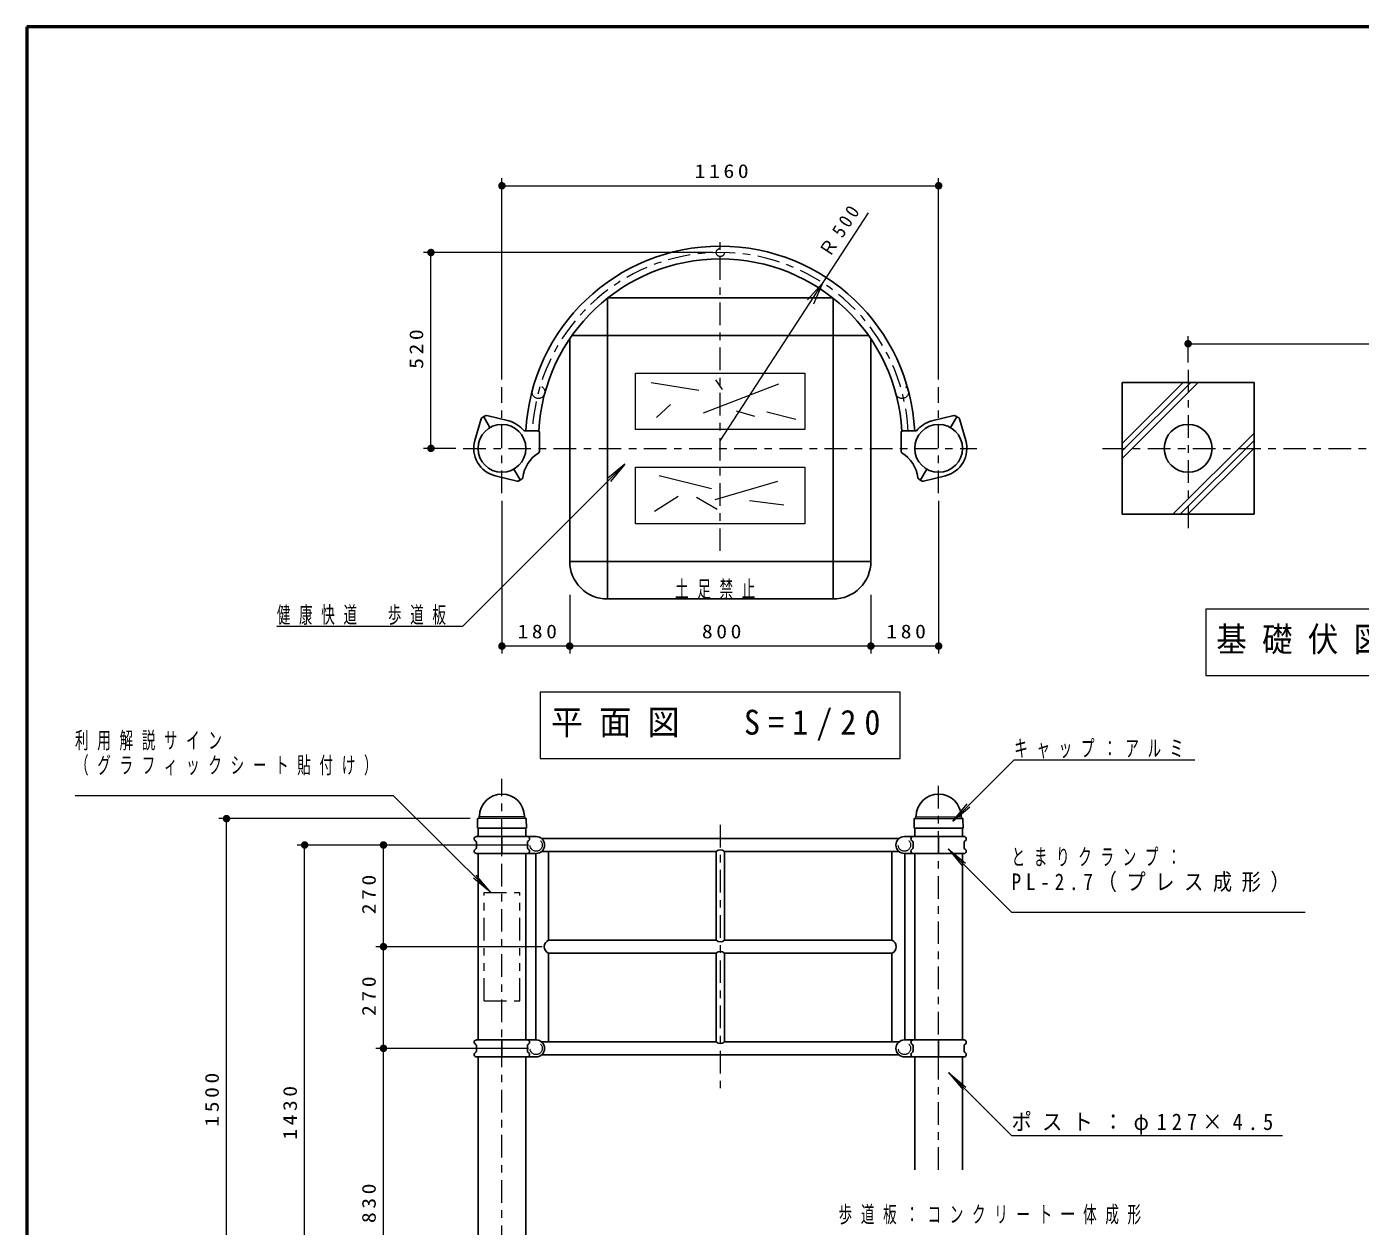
# Model space of a CAD drawing. Units: millimetres on the paper, scale 1:20. Extents: x -365 to 0, y -61 to 257.
# Drawn here: x -365 to -187.9, y 97.7 to 257 of the extents above; entities that cross this region are included whole.
import ezdxf

# ---------------------------------------------------------------- set-up
doc = ezdxf.new("R2010")
doc.units = ezdxf.units.MM
for name, pattern in [('USER1', [4.5, 2.5, -2]), ('USER2', [6, 3, -1, 1, -1]), ('USER3', [8, 3, -1, 1, -1, 1, -1])]:
    doc.linetypes.add(name, pattern=pattern)
doc.layers.add('LY_1', color=7, linetype='Continuous', lineweight=13)
doc.styles.add('ＭＳ ゴシック', font='')
doc.styles.get('ＭＳ ゴシック').set_extended_font_data('MS Gothic')

# ---------------------------------------------------------------- blocks, each defined once
blk = doc.blocks.new('filled_dot')
at = {"color": 0, "linetype": 'Continuous', "lineweight": -2, "const_width": 1.25}
blk.add_lwpolyline([(-0.625, 0, 1), (0.625, 0, 1)], format="xyb", close=True, dxfattribs=at)
blk = doc.blocks.new('open_arrow')
at = {"color": 0, "linetype": 'Continuous', "lineweight": -2}
blk.add_lwpolyline([(7.5, 1.25), (0, 0), (7.5, -1.25)], dxfattribs=at)

msp = doc.modelspace()

# ---------------------------------------------------------------- linework, layer by layer
at = {"layer": 'LY_1', "lineweight": 50}
for p, q in [((0, 257), (-365, 257)), ((-365, 257), (-365, 0))]:
    msp.add_line(p, q, dxfattribs=at)
at = {"layer": 'LY_1'}
for p, q in [((-301.878, 210.151), (-301.878, 236.88)), ((-301.878, 235.88), (-243.878, 235.88)), ((-243.878, 210.151), (-243.878, 236.88)), ((-272.878, 202.012), (-253.189, 232.291)), ((-273.878, 227.012), (-312.305, 227.012)), ((-311.305, 201.012), (-311.305, 227.012)), ((-210.741, 212.428), (-210.741, 215.897)), ((-210.741, 214.897), (-152.741, 214.897)), ((-284.128, 203.512), (-284.128, 211.012)), ((-284.128, 211.012), (-261.628, 211.012)), ((-261.628, 211.012), (-261.628, 203.512)), ((-275.744, 208.696), (-282.051, 209.699)), ((-265.137, 209.556), (-275.171, 205.685)), ((-272.591, 208.839), (-273.451, 210.129)), ((-219.491, 199.682), (-209.411, 209.762)), ((-219.491, 200.672), (-210.401, 209.762)), ((-219.491, 201.662), (-211.391, 209.762)), ((-279.471, 206.832), (-281.335, 205.112)), ((-268.291, 205.255), (-270.728, 205.972)), ((-262.844, 204.825), (-266.714, 205.829)), ((-261.628, 203.512), (-284.128, 203.512)), ((-212.769, 192.262), (-201.991, 203.04)), ((-211.779, 192.262), (-201.991, 202.05)), ((-308.02, 201.012), (-312.305, 201.012)), ((-210.789, 192.262), (-201.991, 201.06)), ((-307.075, 177.406), (-285.55, 198.93)), ((-285.55, 198.93), (-287.849, 197.001)), ((-285.55, 198.93), (-287.479, 196.632)), ((-284.128, 198.512), (-261.628, 198.512)), ((-284.128, 191.012), (-284.128, 198.512)), ((-261.628, 198.512), (-261.628, 191.012)), ((-274.066, 195.65), (-280.993, 197.352)), ((-265.281, 196.626), (-273.594, 194.189)), ((-301.878, 194.051), (-301.878, 173.759)), ((-278.468, 194.619), (-281.621, 192.612)), ((-273.308, 192.899), (-276.031, 194.475)), ((-264.421, 193.472), (-269.007, 194.045)), ((-243.878, 194.051), (-243.878, 173.759)), ((-261.628, 191.012), (-284.128, 191.012)), ((-292.878, 181.578), (-292.878, 173.759)), ((-252.878, 181.578), (-252.878, 173.759)), ((-208.391, 179.669), (-208.391, 170.869)), ((-156.091, 179.669), (-208.391, 179.669)), ((-331.773, 177.406), (-307.075, 177.406)), ((-292.878, 174.759), (-301.878, 174.759)), ((-252.878, 174.759), (-292.878, 174.759)), ((-243.878, 174.759), (-252.878, 174.759)), ((-208.391, 170.869), (-156.091, 170.869)), ((-296.778, 168.65), (-296.778, 159.85)), ((-248.978, 168.65), (-296.778, 168.65)), ((-248.978, 159.85), (-248.978, 168.65)), ((-296.778, 159.85), (-248.978, 159.85)), ((-233.837, 159.671), (-242.01, 151.498)), ((-233.837, 159.671), (-209.837, 159.671)), ((-358.576, 154.904), (-316.327, 154.904)), ((-316.327, 154.904), (-303.363, 142.035)), ((-242.01, 151.498), (-240.081, 153.796)), ((-242.01, 151.498), (-239.712, 153.426)), ((-306.107, 151.848), (-339.456, 151.848)), ((-338.456, 76.848), (-338.456, 151.848)), ((-298.721, 151.87), (-305.034, 151.87)), ((-298.922, 152.098), (-304.833, 152.098)), ((-247.034, 151.87), (-240.721, 151.87)), ((-246.833, 152.098), (-240.922, 152.098)), ((-298.336, 148.348), (-329.079, 148.348)), ((-328.079, 76.848), (-328.079, 148.348)), ((-317.61, 134.848), (-317.61, 148.348)), ((-242.62, 147.845), (-240.691, 145.546)), ((-242.62, 147.845), (-240.322, 145.916)), ((-234.192, 139.417), (-242.62, 147.845)), ((-303.363, 142.035), (-305.669, 143.955)), ((-303.363, 142.035), (-305.3, 144.326)), ((-234.192, 139.417), (-195.192, 139.417)), ((-296.539, 134.848), (-318.61, 134.848)), ((-317.61, 121.348), (-317.61, 134.848)), ((-298.336, 121.348), (-318.61, 121.348)), ((-317.61, 79.848), (-317.61, 121.348)), ((-242.569, 118.134), (-240.641, 115.836)), ((-242.569, 118.134), (-240.271, 116.206)), ((-234.192, 109.757), (-242.569, 118.134)), ((-234.192, 109.757), (-198.192, 109.757))]:
    msp.add_line(p, q, dxfattribs=at)
at = {"layer": 'LY_1', "linetype": 'USER2'}
for p, q in [((-272.878, 187.387), (-272.878, 228.927)), ((-210.741, 211.428), (-210.741, 190.109)), ((-301.878, 195.051), (-301.878, 209.151)), ((-243.878, 195.051), (-243.878, 209.151)), ((-307.02, 201.012), (-238.794, 201.012)), ((-222.094, 201.012), (-177.503, 201.012)), ((-301.878, 46.848), (-301.878, 157.121)), ((-243.878, 105.208), (-243.878, 157.121)), ((-272.878, 151.031), (-272.878, 116.057))]:
    msp.add_line(p, q, dxfattribs=at)
at = {"layer": 'LY_1', "lineweight": 25}
for p, q in [((-287.878, 220.939), (-287.878, 216.012)), ((-257.971, 221.012), (-287.785, 221.012)), ((-257.878, 220.939), (-257.878, 216.012)), ((-292.878, 215.548), (-292.878, 186.012)), ((-253.2, 216.012), (-292.556, 216.012)), ((-287.878, 216.012), (-287.878, 186.012)), ((-257.878, 186.012), (-257.878, 216.012)), ((-252.878, 186.012), (-252.878, 215.548)), ((-219.491, 209.762), (-201.991, 209.762)), ((-219.491, 192.262), (-219.491, 209.762)), ((-201.991, 192.262), (-201.991, 209.762)), ((-305.482, 202.046), (-304.656, 204.927)), ((-304.085, 205.337), (-304.552, 205.067)), ((-304.302, 205.212), (-303.465, 203.762)), ((-300.97, 204.651), (-303.879, 205.376)), ((-244.785, 204.651), (-241.877, 205.376)), ((-241.453, 205.212), (-242.29, 203.762)), ((-241.67, 205.337), (-241.203, 205.067)), ((-240.273, 202.046), (-241.099, 204.927)), ((-297.13, 203.322), (-298.924, 203.322)), ((-296.88, 203.072), (-296.88, 200.634)), ((-248.875, 203.072), (-248.875, 200.634)), ((-248.625, 203.322), (-246.832, 203.322)), ((-299.876, 196.648), (-302.785, 197.374)), ((-299.453, 196.812), (-300.29, 198.263)), ((-299.236, 196.938), (-299.703, 196.668)), ((-246.519, 196.938), (-246.052, 196.668)), ((-246.303, 196.812), (-245.465, 198.263)), ((-245.879, 196.648), (-242.97, 197.374)), ((-219.491, 192.262), (-201.991, 192.262)), ((-287.878, 186.012), (-292.878, 186.012)), ((-287.878, 186.012), (-257.878, 186.012)), ((-287.878, 181.012), (-287.878, 186.012)), ((-252.878, 186.012), (-257.878, 186.012)), ((-257.878, 181.012), (-257.878, 186.012)), ((-287.878, 181.012), (-257.878, 181.012)), ((-305.128, 150.623), (-305.107, 151.789)), ((-298.653, 150.598), (-305.103, 150.598)), ((-305.053, 150.598), (-305.053, 149.473)), ((-305.049, 151.927), (-304.921, 152.054)), ((-298.707, 151.927), (-298.834, 152.054)), ((-298.703, 150.598), (-298.703, 149.473)), ((-298.628, 150.623), (-298.648, 151.789)), ((-247.128, 150.623), (-247.107, 151.789)), ((-247.103, 150.598), (-240.653, 150.598)), ((-247.053, 150.598), (-247.053, 149.473)), ((-247.049, 151.927), (-246.921, 152.054)), ((-240.707, 151.927), (-240.834, 152.054)), ((-240.703, 150.598), (-240.703, 149.473)), ((-240.628, 150.623), (-240.648, 151.789)), ((-297.336, 149.473), (-305.253, 149.473)), ((-301.878, 149.473), (-301.878, 147.223)), ((-296.599, 149.198), (-272.878, 149.198)), ((-249.157, 149.198), (-272.878, 149.198)), ((-248.42, 149.473), (-240.503, 149.473)), ((-243.878, 149.473), (-243.878, 147.223)), ((-305.253, 148.683), (-305.253, 148.013)), ((-297.336, 147.223), (-305.253, 147.223)), ((-305.053, 122.473), (-305.053, 147.223)), ((-298.703, 122.473), (-298.703, 147.223)), ((-298.503, 148.683), (-298.503, 148.013)), ((-297.376, 122.473), (-297.376, 147.223)), ((-296.599, 147.498), (-273.42, 147.498)), ((-295.676, 135.698), (-295.676, 147.498)), ((-273.42, 135.698), (-273.42, 147.498)), ((-249.157, 147.498), (-272.335, 147.498)), ((-272.335, 135.698), (-272.335, 147.498)), ((-250.079, 135.698), (-250.079, 147.498)), ((-248.42, 147.223), (-240.503, 147.223)), ((-248.379, 122.473), (-248.379, 147.223)), ((-247.253, 148.683), (-247.253, 148.013)), ((-247.053, 122.473), (-247.053, 147.223)), ((-240.703, 122.473), (-240.703, 147.223)), ((-240.503, 148.683), (-240.503, 148.013)), ((-295.686, 135.698), (-273.42, 135.698)), ((-250.069, 135.698), (-272.335, 135.698)), ((-295.686, 133.998), (-273.42, 133.998)), ((-295.676, 122.198), (-295.676, 133.998)), ((-273.42, 133.998), (-273.42, 122.198)), ((-250.069, 133.998), (-272.335, 133.998)), ((-272.335, 133.998), (-272.335, 122.198)), ((-250.079, 122.198), (-250.079, 133.998)), ((-297.336, 122.473), (-305.253, 122.473)), ((-301.878, 122.473), (-301.878, 120.223)), ((-248.42, 122.473), (-240.503, 122.473)), ((-243.878, 122.473), (-243.878, 120.223)), ((-305.253, 121.683), (-305.253, 121.013)), ((-298.503, 121.683), (-298.503, 121.013)), ((-296.599, 122.198), (-273.42, 122.198)), ((-296.599, 120.498), (-272.878, 120.498)), ((-249.157, 120.498), (-272.878, 120.498)), ((-249.157, 122.198), (-272.335, 122.198)), ((-247.253, 121.683), (-247.253, 121.013)), ((-240.503, 121.683), (-240.503, 121.013)), ((-297.336, 120.223), (-305.253, 120.223)), ((-305.053, 120.223), (-305.053, 56.848)), ((-298.703, 120.223), (-298.703, 56.848)), ((-248.42, 120.223), (-240.503, 120.223)), ((-247.053, 120.223), (-247.053, 105.208)), ((-240.703, 120.223), (-240.703, 105.208))]:
    msp.add_line(p, q, dxfattribs=at)
at = {"layer": 'LY_1', "linetype": 'USER3'}
for p, q in [((-304.253, 127.66), (-304.253, 142.035)), ((-304.253, 142.035), (-299.503, 142.035)), ((-299.503, 127.66), (-299.503, 142.035)), ((-304.253, 127.66), (-299.503, 127.66))]:
    msp.add_line(p, q, dxfattribs=at)
at = {"layer": 'LY_1', "linetype": 'USER1'}
for centre, radius in [((-272.878, 227.012), 0.542), ((-297.026, 208.483), 0.85), ((-248.729, 208.483), 0.85), ((-297.336, 148.348), 0.823), ((-248.42, 148.348), 0.823), ((-297.336, 121.348), 0.823), ((-248.42, 121.348), 0.823)]:
    msp.add_circle(centre, radius, dxfattribs=at)
at = {"layer": 'LY_1', "lineweight": 25}
for centre in [(-301.878, 201.012), (-243.878, 201.012), (-210.741, 201.012)]:
    msp.add_circle(centre, 3.175, dxfattribs=at)
for centre, radius, start, end in [((-272.878, 202.012), 25.85, 2.81605, 177.18395), ((-272.878, 202.012), 24.15, 3.01446, 176.98554), ((-304.416, 204.858), 0.25, 119.99961, 163.99961), ((-303.96, 205.12), 0.25, 67.08612, 120), ((-301.878, 201.012), 3.75, 38.02508, 75.99451), ((-243.878, 201.012), 3.75, 104.00549, 141.97492), ((-241.795, 205.12), 0.25, 60, 112.91388), ((-241.339, 204.858), 0.25, 16.00039, 60.00039), ((-301.878, 201.012), 3.75, 164.00039, 256.00039), ((-297.13, 203.072), 0.25, 0, 90.00001), ((-248.625, 203.072), 0.25, 89.99999, 180), ((-243.878, 201.012), 3.75, 283.99961, 15.99961), ((-294.613, 196.564), 4.535, 121.74382, 172.91388), ((-297.13, 200.634), 0.25, 301.74381, 0), ((-248.625, 200.634), 0.25, 180, 238.25619), ((-251.143, 196.564), 4.535, 7.08612, 58.25618), ((-299.816, 196.891), 0.25, 256.00039, 300.00039), ((-299.361, 197.154), 0.25, 300, 352.91388), ((-246.394, 197.154), 0.25, 187.08612, 240), ((-245.94, 196.891), 0.25, 239.99961, 283.99961), ((-287.878, 186.012), 5, 180, 270.00002), ((-257.878, 186.012), 5, 270, 0.00002), ((-301.878, 152.098), 3, 1.14158, 178.85995), ((-243.878, 152.098), 3, 1.14005, 178.85842), ((-305.103, 150.623), 0.025, 178.87801, 270), ((-304.907, 151.785), 0.2, 135, 178.99605), ((-305.027, 152.16), 0.15, 315, 358.85995), ((-298.728, 152.16), 0.15, 181.14158, 225), ((-298.848, 151.785), 0.2, 1.00395, 45), ((-298.653, 150.623), 0.025, 270, 1.12199), ((-247.103, 150.623), 0.025, 178.87801, 270), ((-246.907, 151.785), 0.2, 135, 178.99605), ((-247.027, 152.16), 0.15, 315, 358.85842), ((-240.728, 152.16), 0.15, 181.14005, 225), ((-240.848, 151.785), 0.2, 1.00395, 45), ((-240.653, 150.623), 0.025, 270, 1.12199), ((-305.253, 149.173), 0.3, 90, 242.96431), ((-305.503, 148.683), 0.25, 0, 62.96431), ((-298.503, 149.173), 0.3, 297.03569, 90), ((-298.253, 148.683), 0.25, 117.03569, 180), ((-297.336, 148.348), 1.125, 270, 90), ((-248.42, 148.348), 1.125, 90, 270), ((-247.253, 149.173), 0.3, 90, 242.96431), ((-247.503, 148.683), 0.25, 0, 62.96431), ((-240.503, 149.173), 0.3, 297.03569, 90), ((-240.253, 148.683), 0.25, 117.03569, 180), ((-305.253, 147.523), 0.3, 117.03569, 270), ((-305.503, 148.013), 0.25, 297.03569, 0), ((-298.253, 148.013), 0.25, 180, 242.96431), ((-298.503, 147.523), 0.3, 270, 62.96431), ((-272.878, 146.843), 0.85, 50.34107, 129.65893), ((-247.253, 147.523), 0.3, 117.03569, 270), ((-247.503, 148.013), 0.25, 297.03569, 0), ((-240.253, 148.013), 0.25, 180, 242.96431), ((-240.503, 147.523), 0.3, 270, 62.96431), ((-295.33, 134.848), 0.921, 112.71283, 247.28717), ((-272.878, 136.352), 0.85, 230.34107, 309.65893), ((-250.425, 134.848), 0.921, 292.71283, 67.28717), ((-272.878, 133.343), 0.85, 50.34107, 129.65893), ((-305.253, 122.173), 0.3, 90, 242.96431), ((-298.503, 122.173), 0.3, 297.03569, 90), ((-297.336, 121.348), 1.125, 270, 90), ((-248.42, 121.348), 1.125, 90, 270), ((-247.253, 122.173), 0.3, 90, 242.96431), ((-240.503, 122.173), 0.3, 297.03569, 90), ((-305.253, 120.523), 0.3, 117.03569, 270), ((-305.503, 121.683), 0.25, 0, 62.96431), ((-305.503, 121.013), 0.25, 297.03569, 0), ((-298.253, 121.683), 0.25, 117.03569, 180), ((-298.253, 121.013), 0.25, 180, 242.96431), ((-298.503, 120.523), 0.3, 270, 62.96431), ((-272.878, 122.852), 0.85, 230.34107, 309.65893), ((-247.253, 120.523), 0.3, 117.03569, 270), ((-247.503, 121.683), 0.25, 0, 62.96431), ((-247.503, 121.013), 0.25, 297.03569, 0), ((-240.253, 121.683), 0.25, 117.03569, 180), ((-240.253, 121.013), 0.25, 180, 242.96431), ((-240.503, 120.523), 0.3, 270, 62.96431)]:
    msp.add_arc(centre, radius, start, end, dxfattribs=at)
at = {"layer": 'LY_1', "linetype": 'USER2'}
msp.add_arc((-272.878, 202.012), 25, 2.91188, 177.08812, dxfattribs=at)

# ---------------------------------------------------------------- block references
at = {"layer": 'LY_1', "xscale": 0.4, "yscale": 0.4}
for p in [(-301.878, 235.88), (-210.741, 214.897), (-301.878, 174.759), (-292.878, 174.759), (-252.878, 174.759)]:
    msp.add_blockref('filled_dot', p, dxfattribs=at)
for name, p, rotation in [('filled_dot', (-243.878, 235.88), 180), ('filled_dot', (-311.305, 227.012), 270), ('open_arrow', (-259.249, 222.971), 237), ('filled_dot', (-311.305, 201.012), 90), ('filled_dot', (-292.878, 174.759), 180), ('filled_dot', (-252.878, 174.759), 180), ('filled_dot', (-243.878, 174.759), 180), ('filled_dot', (-338.456, 151.848), 270), ('filled_dot', (-328.079, 148.348), 270), ('filled_dot', (-317.61, 148.348), 270), ('filled_dot', (-317.61, 134.848), 270), ('filled_dot', (-317.61, 134.848), 90), ('filled_dot', (-317.61, 121.348), 270), ('filled_dot', (-317.61, 121.348), 90)]:
    msp.add_blockref(name, p, dxfattribs=dict(at, rotation=rotation))

# ---------------------------------------------------------------- texts
at = {"layer": 'LY_1', "style": 'ＭＳ ゴシック'}
for s, insert, char_height, attachment_point in [('\\T1.33;\\W1.15;1160', (-272.457, 236.88), 1.833, 8), ('\\T1.64;\\W0.6;土足禁止', (-278.878, 181.012), 2.199, 7), ('\\T1.64;\\W0.6;健康快道\u3000歩道板', (-331.773, 177.556), 2.199, 7), ('\\T1.33;\\W1.15;180', (-296.957, 175.759), 1.833, 8), ('\\T1.33;\\W1.15;800', (-272.461, 175.759), 1.833, 8), ('\\T1.33;\\W1.15;180', (-247.957, 175.759), 1.833, 8), ('\\T1.5;\\W0.9;基礎伏図\u3000S=1/20', (-206.991, 175.269), 3.299, 4), ('\\T1.5;\\W0.95;平面図\u3000S=1/20', (-295.378, 164.25), 3.299, 4), ('\\T1.64;\\W0.6;利用解説サイン', (-358.576, 163.354), 2.199, 1), ('\\T1.64;\\W0.6;キャップ：アルミ', (-233.837, 159.821), 2.199, 7), ('\\T1.64;\\W0.6;（グラフィックシート貼付け）', (-358.576, 160.054), 2.199, 1), ('\\T1.64;\\W0.6;とまりクランプ：', (-234.192, 147.867), 2.199, 1), ('\\T1.5;\\W0.85;PL-2.7（プレス成形）', (-234.192, 144.567), 2.199, 1), ('\\T1.5;\\W0.9;ポスト：φ127×4.5', (-234.192, 109.907), 2.199, 7), ('\\T1.64;\\W0.6;歩道板：コンクリート一体成形', (-257.156, 100.418), 2.199, 1)]:
    msp.add_mtext(s, dxfattribs=dict(at, insert=insert, char_height=char_height, attachment_point=attachment_point))
at = {"layer": 'LY_1', "char_height": 1.833, "attachment_point": 8, "style": 'ＭＳ ゴシック'}
for s, insert, rotation in [('\\T1.33;\\W0.95;Ｒ500', (-256.207, 229.483), 56.966), ('\\T1.33;\\W1.15;520', (-312.305, 214.427), 90), ('\\T1.33;\\W1.15;270', (-318.61, 142.013), 90), ('\\T1.33;\\W1.15;270', (-318.61, 128.513), 90), ('\\T1.33;\\W1.15;1500', (-339.456, 114.769), 90), ('\\T1.33;\\W1.15;1430', (-329.079, 113.021), 90), ('\\T1.33;\\W1.15;830', (-318.61, 101.013), 90)]:
    msp.add_mtext(s, dxfattribs=dict(at, insert=insert, rotation=rotation))

doc.saveas('drawing.dxf')
